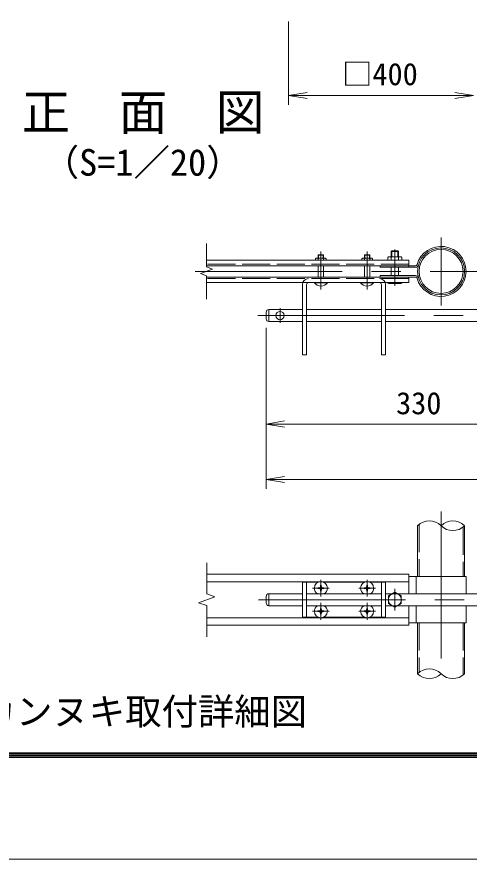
# Model space of a CAD drawing. Units: millimetres at full size, with parts at other scales. Extents: x -4200 to 4200, y -2970 to 2970.
# Drawn here: x -2372 to -1393, y -2970 to -1149 of the extents above; entities that cross this region are included whole.
import ezdxf
from ezdxf.enums import TextEntityAlignment as Align

# ---------------------------------------------------------------- set-up
doc = ezdxf.new("R2010")
doc.units = ezdxf.units.MM
doc.header["$LTSCALE"] = 10
doc.linetypes.add('DASHED', pattern=[7.5, 6, -1.5])
doc.linetypes.add('USER1', pattern=[50.8, 31.75, -6.35, 6.35, -6.35])
doc.layers.add('0-0_D-TTL-TXT', color=7, linetype='Continuous')
for name, color, linetype, lineweight in [('0-2_D-STR1', 1, 'Continuous', 18), ('0-3_D-BMK', 2, 'USER1', 13), ('0-4_D-STR3', 3, 'Continuous', 13), ('0-8_D-STR-DIM', 7, 'Continuous', 13), ('0-9_0', 7, 'Continuous', 18), ('0-B_D-TTL', 7, 'Continuous', 18)]:
    doc.layers.add(name, color=color, linetype=linetype, lineweight=lineweight)
doc.styles.add('ＭＳ ゴシック', font='')
doc.styles.get('ＭＳ ゴシック').set_extended_font_data('MS Gothic')

# ---------------------------------------------------------------- blocks, each defined once
blk = doc.blocks.new('_Open')
at = {"layer": '0-9_0'}
blk.add_line((-10, 1.667), (0, 0), dxfattribs=at)
blk.add_lwpolyline([(-10, -1.667), (0, 0), (-10, 0)], dxfattribs=at)

msp = doc.modelspace()

# ---------------------------------------------------------------- linework, layer by layer
at = {"layer": '0-2_D-STR1'}
for p, q in [((-1504.95, -2249.04), (-1504.95, -2359.04)), ((-1403.35, -2249.04), (-1403.35, -2359.04)), ((-1504.95, -2459.04), (-1504.95, -2569.04)), ((-1403.35, -2459.04), (-1403.35, -2569.04)), ((-1403.35, -2459.04), (-1403.35, -2569.04))]:
    msp.add_line(p, q, dxfattribs=at)
at = {"layer": '0-2_D-STR1', "linetype": 'DASHED'}
for p, q in [((-1501.75, -2246.21), (-1501.75, -2359.04)), ((-1406.55, -2251.86), (-1406.55, -2359.04)), ((-1501.75, -2459.04), (-1501.75, -2566.21)), ((-1406.55, -2459.04), (-1406.55, -2571.86))]:
    msp.add_line(p, q, dxfattribs=at)
at = {"layer": '0-2_D-STR1'}
for radius in [50.8, 47.6]:
    msp.add_circle((-1454.15, -1699.04), radius, dxfattribs=at)
at = {"layer": '0-3_D-BMK'}
for p, q in [((-1454.15, -1625.42), (-1454.15, -1772.65)), ((-1714.15, -1655.91), (-1714.15, -1737.93)), ((-1614.15, -1655.91), (-1614.15, -1737.93)), ((-1554.15, -1651.51), (-1554.15, -1730.21)), ((-1985.85, -1699.04), (-597.36, -1699.04)), ((-1802.55, -1778.65), (-1802.55, -1810.22)), ((-1850.61, -1794.44), (-619.46, -1794.44)), ((-1454.15, -2218.45), (-1454.15, -2589.62)), ((-1714.15, -2402.25), (-1714.15, -2365.99)), ((-1614.15, -2402.17), (-1614.15, -2365.91)), ((-1732.37, -2384.04), (-1696.11, -2384.04)), ((-1632.37, -2384.04), (-1596.11, -2384.04)), ((-1554.15, -2385.46), (-1554.15, -2432.61)), ((-1848.79, -2409.04), (-569.89, -2409.04)), ((-1714.15, -2452.17), (-1714.15, -2415.91)), ((-1614.15, -2452.17), (-1614.15, -2415.91)), ((-1732.37, -2434.04), (-1696.11, -2434.04)), ((-1632.37, -2434.04), (-1596.11, -2434.04))]:
    msp.add_line(p, q, dxfattribs=at)
at = {"layer": '0-4_D-STR3'}
for p, q in [((-1562.15, -1655.79), (-1560.8, -1654.44)), ((-1546.15, -1655.79), (-1562.15, -1655.79)), ((-1562.15, -1667.44), (-1562.15, -1655.79)), ((-1547.51, -1654.44), (-1560.8, -1654.44)), ((-1560.8, -1667.44), (-1560.8, -1654.44)), ((-1547.51, -1654.44), (-1546.15, -1655.79)), ((-1547.51, -1667.44), (-1547.51, -1654.44)), ((-1546.15, -1667.44), (-1546.15, -1655.79)), ((-1524.15, -1674.84), (-1961.71, -1674.84)), ((-1725.65, -1671.64), (-1725.65, -1674.84)), ((-1719.07, -1663.24), (-1720.15, -1664.32)), ((-1720.15, -1670.44), (-1720.15, -1664.32)), ((-1720.15, -1664.32), (-1708.15, -1664.32)), ((-1720.15, -1674.84), (-1720.15, -1671.64)), ((-1719.07, -1670.44), (-1719.07, -1663.24)), ((-1719.07, -1663.24), (-1709.23, -1663.24)), ((-1719.07, -1663.24), (-1709.23, -1663.24)), ((-1709.23, -1670.44), (-1709.23, -1663.24)), ((-1709.23, -1663.24), (-1708.15, -1664.32)), ((-1708.15, -1670.44), (-1708.15, -1664.32)), ((-1708.15, -1674.84), (-1708.15, -1671.64)), ((-1702.65, -1671.64), (-1702.65, -1674.84)), ((-1625.65, -1671.64), (-1625.65, -1674.84)), ((-1619.07, -1663.24), (-1620.15, -1664.32)), ((-1608.15, -1664.32), (-1620.15, -1664.32)), ((-1620.15, -1670.44), (-1620.15, -1664.32)), ((-1620.15, -1674.84), (-1620.15, -1671.64)), ((-1609.23, -1663.24), (-1619.07, -1663.24)), ((-1609.23, -1663.24), (-1619.07, -1663.24)), ((-1619.07, -1670.44), (-1619.07, -1663.24)), ((-1609.23, -1663.24), (-1608.15, -1664.32)), ((-1609.23, -1670.44), (-1609.23, -1663.24)), ((-1608.15, -1670.44), (-1608.15, -1664.32)), ((-1608.15, -1674.84), (-1608.15, -1671.64)), ((-1602.65, -1671.64), (-1602.65, -1674.84)), ((-1569.15, -1669.04), (-1569.15, -1674.84)), ((-1542.31, -1667.44), (-1565.99, -1667.44)), ((-1562.15, -1674.84), (-1562.15, -1669.04)), ((-1546.15, -1674.84), (-1546.15, -1669.04)), ((-1539.15, -1669.04), (-1539.15, -1674.84)), ((-1524.15, -1674.84), (-1524.15, -1690.04)), ((-1509.24, -1686.84), (-1961.71, -1686.84)), ((-1720.15, -1711.24), (-1720.15, -1686.84)), ((-1708.15, -1711.24), (-1708.15, -1686.84)), ((-1620.15, -1711.24), (-1620.15, -1686.84)), ((-1608.15, -1711.24), (-1608.15, -1686.84)), ((-1586.15, -1686.84), (-1586.15, -1690.04)), ((-1509.24, -1690.04), (-1586.15, -1690.04)), ((-1562.15, -1708.04), (-1562.15, -1690.04)), ((-1546.15, -1708.04), (-1546.15, -1690.04)), ((-1509.24, -1711.24), (-1961.71, -1711.24)), ((-1509.24, -1708.04), (-1586.15, -1708.04)), ((-1586.15, -1708.04), (-1586.15, -1711.24)), ((-1586.15, -1708.04), (-1586.15, -1711.24)), ((-1524.15, -1711.24), (-1524.15, -1723.24)), ((-1524.15, -1723.24), (-1961.71, -1723.24)), ((-1754.15, -1727.94), (-1754.15, -1879.44)), ((-1745.15, -1727.74), (-1745.15, -1879.44)), ((-1728.15, -1723.24), (-1700.15, -1723.24)), ((-1728.15, -1724.06), (-1728.15, -1723.24)), ((-1728.15, -1724.06), (-1700.15, -1724.06)), ((-1700.15, -1724.06), (-1700.15, -1723.24)), ((-1628.15, -1724.06), (-1628.15, -1723.24)), ((-1600.15, -1723.24), (-1628.15, -1723.24)), ((-1600.15, -1724.06), (-1628.15, -1724.06)), ((-1600.15, -1724.06), (-1600.15, -1723.24)), ((-1583.15, -1727.74), (-1583.15, -1879.44)), ((-1574.15, -1727.94), (-1574.15, -1879.44)), ((-1569.15, -1723.24), (-1569.15, -1724.24)), ((-1565.79, -1725.44), (-1542.59, -1725.44)), ((-1562.15, -1723.24), (-1562.15, -1724.24)), ((-1546.15, -1723.24), (-1546.15, -1724.24)), ((-1539.15, -1723.24), (-1539.15, -1724.24)), ((-1826.55, -1781.44), (-1754.15, -1781.44)), ((-1826.55, -1781.44), (-1826.55, -1807.44)), ((-1745.15, -1781.44), (-1583.15, -1781.44)), ((-1574.15, -1781.44), (-1212.55, -1781.44)), ((-1832.55, -1787.44), (-1832.55, -1801.44)), ((-1826.55, -1807.44), (-1754.15, -1807.44)), ((-1745.15, -1807.44), (-1583.15, -1807.44)), ((-1574.15, -1807.44), (-1212.55, -1807.44)), ((-1754.15, -1879.44), (-1745.15, -1879.44)), ((-1574.15, -1879.44), (-1583.15, -1879.44)), ((-1524.15, -2354.04), (-1961.15, -2354.04)), ((-1524.15, -2354.04), (-1524.15, -2396.04)), ((-1400.15, -2359.04), (-1524.15, -2359.04)), ((-1508.15, -2359.04), (-1508.15, -2396.04)), ((-1400.15, -2359.04), (-1400.15, -2396.04)), ((-1524.15, -2370.04), (-1961.15, -2370.04)), ((-1754.15, -2371.04), (-1754.15, -2447.04)), ((-1719.35, -2371.04), (-1754.15, -2371.04)), ((-1745.15, -2371.04), (-1745.15, -2447.04)), ((-1720.45, -2384.83), (-1720.45, -2384.04)), ((-1717.86, -2384.87), (-1720.45, -2384.83)), ((-1714.94, -2377.74), (-1714.99, -2380.33)), ((-1713.36, -2377.74), (-1714.94, -2377.74)), ((-1713.36, -2377.74), (-1713.32, -2380.33)), ((-1710.45, -2383.2), (-1707.85, -2383.25)), ((-1619.35, -2371.04), (-1708.96, -2371.04)), ((-1707.85, -2383.25), (-1707.85, -2384.04)), ((-1617.86, -2383.2), (-1620.45, -2383.25)), ((-1620.45, -2383.25), (-1620.45, -2384.04)), ((-1614.94, -2377.74), (-1614.99, -2380.33)), ((-1613.36, -2377.74), (-1614.94, -2377.74)), ((-1613.36, -2377.74), (-1613.32, -2380.33)), ((-1610.45, -2384.87), (-1607.85, -2384.83)), ((-1574.15, -2371.04), (-1608.96, -2371.04)), ((-1607.85, -2384.83), (-1607.85, -2384.04)), ((-1583.15, -2371.04), (-1583.15, -2447.04)), ((-1574.15, -2371.04), (-1574.15, -2447.04)), ((-1832.55, -2402.04), (-1832.55, -2416.04)), ((-1803.65, -2396.04), (-1826.55, -2396.04)), ((-1826.55, -2396.04), (-1826.55, -2422.04)), ((-1803.96, -2396.04), (-1754.15, -2396.04)), ((-1745.15, -2396.04), (-1583.15, -2396.04)), ((-1714.94, -2390.34), (-1714.99, -2387.74)), ((-1713.36, -2390.34), (-1714.94, -2390.34)), ((-1713.36, -2390.34), (-1713.32, -2387.74)), ((-1614.94, -2390.34), (-1614.99, -2387.74)), ((-1613.36, -2390.34), (-1614.94, -2390.34)), ((-1613.36, -2390.34), (-1613.32, -2387.74)), ((-1574.15, -2396.04), (-1468.45, -2396.04)), ((-1468.75, -2396.04), (-1212.55, -2396.04)), ((-1803.65, -2422.04), (-1826.55, -2422.04)), ((-1803.96, -2422.04), (-1754.15, -2422.04)), ((-1745.15, -2422.04), (-1583.15, -2422.04)), ((-1574.15, -2422.04), (-1468.45, -2422.04)), ((-1524.15, -2422.04), (-1524.15, -2464.04)), ((-1508.15, -2422.04), (-1508.15, -2459.04)), ((-1468.75, -2422.04), (-1212.55, -2422.04)), ((-1400.15, -2422.04), (-1400.15, -2459.04)), ((-1720.45, -2434.83), (-1720.45, -2434.04)), ((-1717.86, -2434.87), (-1720.45, -2434.83)), ((-1714.94, -2427.74), (-1714.99, -2430.33)), ((-1714.94, -2440.34), (-1714.99, -2437.74)), ((-1713.36, -2427.74), (-1714.94, -2427.74)), ((-1713.36, -2440.34), (-1714.94, -2440.34)), ((-1713.36, -2427.74), (-1713.32, -2430.33)), ((-1713.36, -2440.34), (-1713.32, -2437.74)), ((-1710.45, -2433.2), (-1707.85, -2433.25)), ((-1710.45, -2434.87), (-1707.85, -2434.83)), ((-1707.85, -2433.25), (-1707.85, -2434.04)), ((-1707.85, -2434.83), (-1707.85, -2434.04)), ((-1617.86, -2433.2), (-1620.45, -2433.25)), ((-1620.45, -2433.25), (-1620.45, -2434.04)), ((-1614.94, -2427.74), (-1614.99, -2430.33)), ((-1614.94, -2440.34), (-1614.99, -2437.74)), ((-1613.36, -2427.74), (-1614.94, -2427.74)), ((-1613.36, -2440.34), (-1614.94, -2440.34)), ((-1613.36, -2427.74), (-1613.32, -2430.33)), ((-1613.36, -2440.34), (-1613.32, -2437.74)), ((-1610.45, -2433.2), (-1607.85, -2433.25)), ((-1610.45, -2434.87), (-1607.85, -2434.83)), ((-1607.85, -2433.25), (-1607.85, -2434.04)), ((-1607.85, -2434.83), (-1607.85, -2434.04)), ((-1524.15, -2448.04), (-1961.15, -2448.04)), ((-1719.35, -2447.04), (-1754.15, -2447.04)), ((-1619.35, -2447.04), (-1708.96, -2447.04)), ((-1574.15, -2447.04), (-1608.96, -2447.04)), ((-1524.15, -2464.04), (-1961.15, -2464.04)), ((-1400.15, -2459.04), (-1524.15, -2459.04))]:
    msp.add_line(p, q, dxfattribs=at)
at = {"layer": '0-4_D-STR3', "linetype": 'DASHED'}
for p, q in [((-1722.94, -1670.44), (-1705.22, -1670.44)), ((-1605.36, -1670.44), (-1623.08, -1670.44)), ((-1524.15, -1683.64), (-1961.71, -1683.64)), ((-1524.15, -1714.44), (-1961.71, -1714.44))]:
    msp.add_line(p, q, dxfattribs=at)
at = {"layer": '0-4_D-STR3'}
for points in [[(-1717.86, -2383.2), (-1720.45, -2383.25), (-1720.45, -2384.04)], [(-1710.45, -2384.87), (-1707.85, -2384.83), (-1707.85, -2384.04)], [(-1617.86, -2384.87), (-1620.45, -2384.83), (-1620.45, -2384.04)], [(-1610.45, -2383.2), (-1607.85, -2383.25), (-1607.85, -2384.04)], [(-1717.86, -2433.2), (-1720.45, -2433.25), (-1720.45, -2434.04)], [(-1617.86, -2434.87), (-1620.45, -2434.83), (-1620.45, -2434.04)]]:
    msp.add_lwpolyline(points, dxfattribs=at)
at = {"layer": '0-4_D-STR3', "color": 4, "linetype": 'DASHED'}
msp.add_lwpolyline([(-1554.15, -2392.84), (-1568.18, -2400.94), (-1568.18, -2417.14), (-1554.15, -2425.24), (-1540.12, -2417.14), (-1540.12, -2400.94)], close=True, dxfattribs=at)
at = {"layer": '0-4_D-STR3'}
msp.add_circle((-1802.55, -1794.44), 9, dxfattribs=at)
at = {"layer": '0-4_D-STR3', "color": 4, "linetype": 'DASHED', "lineweight": 9}
msp.add_circle((-1554.15, -2409.04), 14.07, dxfattribs=at)
at = {"layer": '0-4_D-STR3'}
for centre, radius, start, end in [((-1454.15, -1699.04), 54, 195.6185, 164.3815), ((-1722.9, -1674.19), 3.75, 42.84372, 137.15628), ((-1714.15, -1686.04), 15.6, 67.38014, 112.61986), ((-1705.4, -1674.17), 3.74, 42.69541, 137.30459), ((-1622.9, -1674.17), 3.74, 42.69541, 137.30459), ((-1614.15, -1686.04), 15.6, 67.38014, 112.61986), ((-1605.4, -1674.19), 3.75, 42.84372, 137.15628), ((-1565.65, -1672.03), 4.6, 40.52088, 139.47912), ((-1554.15, -1688.24), 20.8, 67.38014, 112.61986), ((-1542.65, -1672.03), 4.6, 40.52088, 139.47912), ((-1509.24, -1683.64), 3.2, 270, 344.3815), ((-1509.24, -1683.64), 6.4, 270, 344.3815), ((-1509.24, -1714.44), 6.4, 15.6185, 90), ((-1509.24, -1714.44), 3.2, 15.6185, 90), ((-1740.65, -1727.94), 13.5, 90, 180), ((-1740.65, -1727.74), 4.5, 90, 180), ((-1714.15, -1712.44), 18.2, 219.71514, 320.28486), ((-1614.15, -1712.44), 18.2, 219.71514, 320.28486), ((-1587.65, -1727.94), 13.5, 0, 90), ((-1587.65, -1727.74), 4.5, 0, 90), ((-1565.65, -1719.74), 5.7, 232.09851, 307.90149), ((-1554.15, -1698.17), 27.27, 252.93847, 287.06153), ((-1542.65, -1719.73), 5.7, 232.14171, 307.85829), ((-1826.55, -1787.44), 6, 90, 180), ((-1826.55, -1801.44), 6, 180, 270), ((-1714.15, -2384.04), 14, 0, 180), ((-1714.15, -2384.04), 14, 180, 238.99728), ((-1717.96, -2380.23), 2.98, 270, 0), ((-1717.96, -2387.85), 2.98, 0, 90), ((-1710.34, -2380.23), 2.98, 180, 270), ((-1710.34, -2387.85), 2.98, 90, 180), ((-1714.15, -2384.04), 14, 301.00272, 0), ((-1614.15, -2384.04), 14, 0, 180), ((-1614.15, -2384.04), 14, 180, 238.99728), ((-1617.96, -2380.23), 2.98, 270, 0), ((-1617.96, -2387.85), 2.98, 0, 90), ((-1610.34, -2380.23), 2.98, 180, 270), ((-1610.34, -2387.85), 2.98, 90, 180), ((-1614.15, -2384.04), 14, 301.00272, 0), ((-1826.55, -2402.04), 6, 90, 180), ((-1826.55, -2416.04), 6, 180, 270), ((-1714.15, -2434.04), 14, 121.00272, 180), ((-1714.15, -2434.04), 14, 0, 58.99728), ((-1614.15, -2434.04), 14, 121.00272, 180), ((-1614.15, -2434.04), 14, 0, 58.99728), ((-1714.15, -2434.04), 14, 180, 0), ((-1717.96, -2430.23), 2.98, 270, 0), ((-1717.96, -2437.85), 2.98, 0, 90), ((-1710.34, -2430.23), 2.98, 180, 270), ((-1710.34, -2437.85), 2.98, 90, 180), ((-1614.15, -2434.04), 14, 180, 0), ((-1617.96, -2430.23), 2.98, 270, 0), ((-1617.96, -2437.85), 2.98, 0, 90), ((-1610.34, -2430.23), 2.98, 180, 270), ((-1610.34, -2437.85), 2.98, 90, 180)]:
    msp.add_arc(centre, radius, start, end, dxfattribs=at)
at = {"layer": '0-8_D-STR-DIM'}
for p, q in [((-1784.05, -1158.63), (-1784.05, -1338.63)), ((-1784.05, -1318.63), (-1384.05, -1318.63)), ((-1961.71, -1689.42), (-1961.71, -1639.04)), ((-1948.49, -1694.23), (-1961.71, -1689.42)), ((-1974.92, -1703.84), (-1948.49, -1694.23)), ((-1961.71, -1708.65), (-1974.92, -1703.84)), ((-1961.71, -1759.04), (-1961.71, -1708.65)), ((-1832.55, -1821.44), (-1832.55, -2049.18)), ((-1832.55, -1821.44), (-1832.55, -2169.18)), ((-1832.55, -2029.18), (-1172.55, -2029.18)), ((-1832.55, -2149.18), (-632.55, -2149.18)), ((-1961.15, -2396.21), (-1961.15, -2329.04)), ((-1978.77, -2415.45), (-1943.53, -2402.62)), ((-1943.53, -2402.62), (-1961.15, -2396.21)), ((-1961.15, -2421.86), (-1978.77, -2415.45)), ((-1961.15, -2489.04), (-1961.15, -2421.86))]:
    msp.add_line(p, q, dxfattribs=at)
for centre, start, end in [((-1479.55, -2274.6), 45.18146, 134.81854), ((-1428.75, -2274.6), 45.18146, 134.81854), ((-1428.75, -2223.47), 225.18146, 314.81854), ((-1479.55, -2594.6), 45.18146, 134.81854), ((-1479.55, -2543.47), 225.18146, 314.81854), ((-1428.75, -2543.47), 225.18146, 314.81854)]:
    msp.add_arc(centre, 36.03, start, end, dxfattribs=at)
at = {"layer": '0-B_D-TTL', "color": 2}
msp.add_lwpolyline([(-4200, 2970), (4200, 2970), (4200, -2970), (-4200, -2970)], close=True, dxfattribs=at)
at = {"layer": '0-B_D-TTL'}
for points in [[(-3930, 2750), (3930, 2750), (3930, -2750), (-3930, -2750)], [(-3927.5, 2747.5), (3927.5, 2747.5), (3927.5, -2747.5), (-3927.5, -2747.5)], [(-3925, 2745), (3925, 2745), (3925, -2745), (-3925, -2745)], [(-3922.5, 2742.5), (3922.5, 2742.5), (3922.5, -2742.5), (-3922.5, -2742.5)], [(-3920, 2740), (3920, 2740), (3920, -2740), (-3920, -2740)]]:
    msp.add_lwpolyline(points, close=True, dxfattribs=at)

# ---------------------------------------------------------------- block references
at = {"layer": '0-8_D-STR-DIM', "xscale": 4, "yscale": 4, "rotation": 180}
for p in [(-1784.05, -1318.63), (-1832.55, -2029.18), (-1832.55, -2149.18)]:
    msp.add_blockref('_Open', p, dxfattribs=at)
at = {"layer": '0-8_D-STR-DIM', "xscale": 4, "yscale": 4}
msp.add_blockref('_Open', (-1384.05, -1318.63), dxfattribs=at)

# ---------------------------------------------------------------- texts
at = {"layer": '0-0_D-TTL-TXT', "style": 'ＭＳ ゴシック'}
for s, height, p in [('正\u3000面\u3000図', 76.98, (-2361.44, -1416.31)), ('（S=1／20）', 57.7, (-2315.96, -1509.5)), ('カンヌキ取付詳細図', 57.7, (-2452.41, -2696.76))]:
    msp.add_text(s, height=height, dxfattribs=at).set_placement(p, align=Align.BOTTOM_LEFT)
at = {"layer": '0-8_D-STR-DIM', "style": 'ＭＳ ゴシック'}
for s, p in [('□400', (-1668.23, -1310.87)), ('330', (-1551.44, -2022.43))]:
    msp.add_text(s, height=48.09, dxfattribs=at).set_placement(p, align=Align.BOTTOM_LEFT)

doc.saveas('drawing.dxf')
